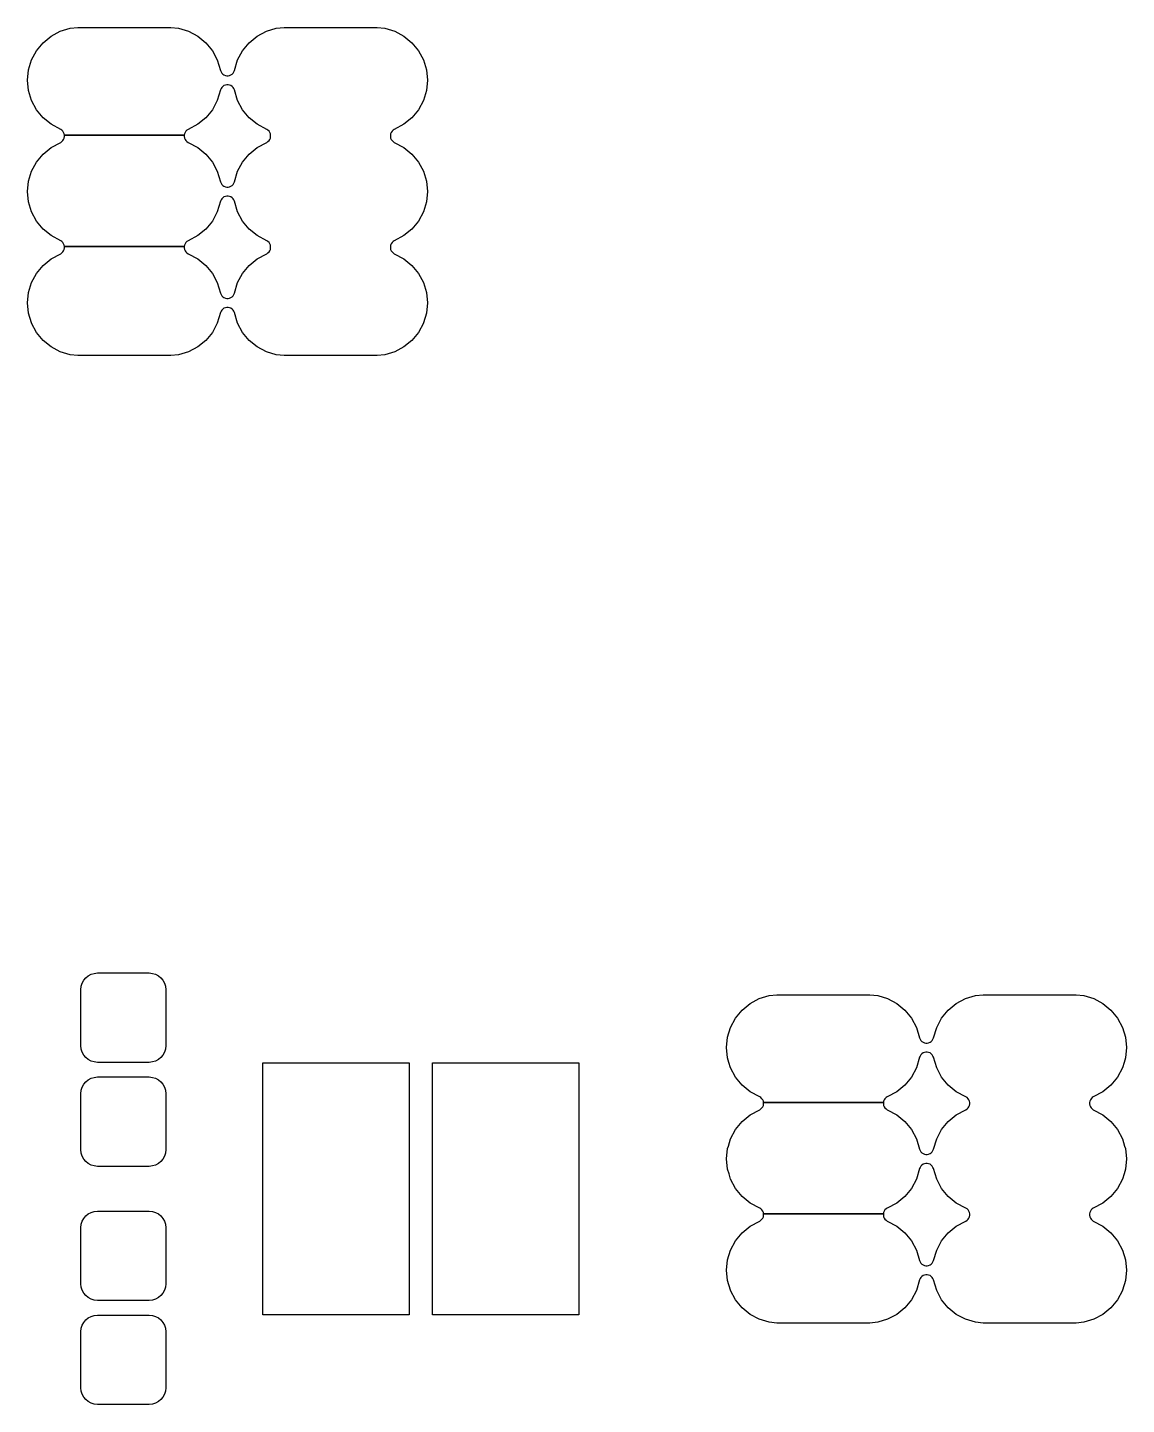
# Model space of a CAD drawing. Extents: x 130.5 to 171.5, y -129.9 to -85.4.
# Drawn here: x 152.71 to 171.47, y -108.94 to -85.44 of the extents above; entities that cross this region are included whole.
import ezdxf

# ---------------------------------------------------------------- set-up
doc = ezdxf.new("R2010")
doc.units = 0
doc.header["$MEASUREMENT"] = 0
doc.layers.add('BLACK', color=7, linetype='CONTINUOUS')

msp = doc.modelspace()

# ---------------------------------------------------------------- linework, layer by layer
at = {"layer": 'BLACK', "linetype": 'CONTINUOUS'}
for p, q in [((153.108, -85.5841), (153.264, -85.5005)), ((153.264, -85.5005), (153.434, -85.449)), ((153.264, -85.5005), (153.264, -85.5005)), ((153.264, -85.5005), (153.264, -85.5005)), ((153.434, -85.449), (153.566, -85.436)), ((153.434, -85.449), (153.434, -85.449)), ((153.434, -85.449), (153.434, -85.449)), ((153.566, -85.436), (155.154, -85.436)), ((155.154, -85.436), (155.286, -85.449)), ((155.286, -85.449), (155.286, -85.449)), ((155.286, -85.449), (155.286, -85.449)), ((155.286, -85.449), (155.456, -85.5005)), ((155.456, -85.5005), (155.456, -85.5005)), ((155.456, -85.5005), (155.456, -85.5005)), ((155.456, -85.5005), (155.612, -85.5841)), ((156.628, -85.5841), (156.784, -85.5005)), ((156.784, -85.5005), (156.954, -85.449)), ((156.784, -85.5005), (156.784, -85.5005)), ((156.784, -85.5005), (156.784, -85.5005)), ((156.954, -85.449), (157.086, -85.436)), ((156.954, -85.449), (156.954, -85.449)), ((156.954, -85.449), (156.954, -85.449)), ((157.086, -85.436), (158.674, -85.436)), ((158.674, -85.436), (158.806, -85.449)), ((158.806, -85.449), (158.806, -85.449)), ((158.806, -85.449), (158.806, -85.449)), ((158.806, -85.449), (158.976, -85.5005)), ((158.976, -85.5005), (158.976, -85.5005)), ((158.976, -85.5005), (158.976, -85.5005)), ((158.976, -85.5005), (159.132, -85.5841)), ((152.858, -85.8336), (152.971, -85.6965)), ((152.971, -85.6965), (153.108, -85.5841)), ((155.612, -85.5841), (155.749, -85.6965)), ((155.749, -85.6965), (155.862, -85.8336)), ((156.378, -85.8336), (156.491, -85.6965)), ((156.491, -85.6965), (156.628, -85.5841)), ((159.132, -85.5841), (159.269, -85.6965)), ((159.269, -85.6965), (159.382, -85.8336)), ((152.723, -86.1596), (152.774, -85.9899)), ((152.774, -85.9899), (152.858, -85.8336)), ((155.862, -85.8336), (155.946, -85.9899)), ((155.946, -85.9899), (156, -86.1708)), ((156.24, -86.1708), (156.294, -85.9899)), ((156.294, -85.9899), (156.378, -85.8336)), ((159.382, -85.8336), (159.466, -85.9899)), ((159.466, -85.9899), (159.517, -86.1596)), ((152.706, -86.336), (152.723, -86.1596)), ((156, -86.1708), (156.01, -86.1934)), ((156.01, -86.1934), (156.023, -86.2138)), ((156.023, -86.2138), (156.041, -86.2311)), ((156.041, -86.2311), (156.061, -86.2447)), ((156.061, -86.2447), (156.084, -86.2541)), ((156.156, -86.2541), (156.179, -86.2447)), ((156.179, -86.2447), (156.199, -86.2311)), ((156.199, -86.2311), (156.217, -86.2138)), ((156.217, -86.2138), (156.23, -86.1934)), ((156.23, -86.1934), (156.24, -86.1708)), ((159.517, -86.1596), (159.534, -86.336)), ((152.723, -86.5124), (152.706, -86.336)), ((156.01, -86.4786), (156, -86.5012)), ((156.023, -86.4582), (156.01, -86.4786)), ((156.041, -86.4409), (156.023, -86.4582)), ((156.061, -86.4273), (156.041, -86.4409)), ((156.084, -86.4179), (156.061, -86.4273)), ((156.084, -86.2541), (156.108, -86.2589)), ((156.108, -86.4131), (156.084, -86.4179)), ((156.108, -86.2589), (156.132, -86.2589)), ((156.132, -86.4131), (156.108, -86.4131)), ((156.132, -86.2589), (156.156, -86.2541)), ((156.156, -86.4179), (156.132, -86.4131)), ((156.179, -86.4273), (156.156, -86.4179)), ((156.199, -86.4409), (156.179, -86.4273)), ((156.217, -86.4582), (156.199, -86.4409)), ((156.23, -86.4786), (156.217, -86.4582)), ((156.24, -86.5012), (156.23, -86.4786)), ((159.534, -86.336), (159.517, -86.5124)), ((152.774, -86.6821), (152.723, -86.5124)), ((152.858, -86.8384), (152.774, -86.6821)), ((155.946, -86.6821), (155.862, -86.8384)), ((156, -86.5012), (155.946, -86.6821)), ((156.294, -86.6821), (156.24, -86.5012)), ((156.378, -86.8384), (156.294, -86.6821)), ((159.466, -86.6821), (159.382, -86.8384)), ((159.517, -86.5124), (159.466, -86.6821)), ((152.971, -86.9755), (152.858, -86.8384)), ((155.862, -86.8384), (155.749, -86.9755)), ((156.491, -86.9755), (156.378, -86.8384)), ((159.382, -86.8384), (159.269, -86.9755)), ((153.108, -87.0879), (152.971, -86.9755)), ((153.272, -87.1758), (153.108, -87.0879)), ((153.292, -87.1894), (153.272, -87.1758)), ((155.448, -87.1758), (155.428, -87.1894)), ((155.612, -87.0879), (155.448, -87.1758)), ((155.749, -86.9755), (155.612, -87.0879)), ((156.628, -87.0879), (156.491, -86.9755)), ((156.792, -87.1758), (156.628, -87.0879)), ((156.812, -87.1894), (156.792, -87.1758)), ((158.968, -87.1758), (158.948, -87.1894)), ((159.132, -87.0879), (158.968, -87.1758)), ((159.269, -86.9755), (159.132, -87.0879)), ((153.108, -87.4841), (153.272, -87.3962)), ((153.272, -87.3962), (153.292, -87.3826)), ((153.31, -87.2067), (153.292, -87.1894)), ((153.292, -87.3826), (153.31, -87.3653)), ((153.323, -87.2271), (153.31, -87.2067)), ((153.31, -87.3653), (153.323, -87.3449)), ((153.333, -87.2497), (153.323, -87.2271)), ((153.323, -87.3449), (153.333, -87.3223)), ((153.337, -87.2737), (153.333, -87.2497)), ((153.333, -87.3223), (153.337, -87.2983)), ((153.337, -87.2983), (153.337, -87.2737)), ((153.337, -87.2737), (155.383, -87.2737)), ((155.383, -87.2737), (153.337, -87.2737)), ((155.387, -87.2497), (155.383, -87.2737)), ((155.383, -87.2737), (155.383, -87.2983)), ((155.383, -87.2983), (155.387, -87.3223)), ((155.397, -87.2271), (155.387, -87.2497)), ((155.387, -87.3223), (155.397, -87.3449)), ((155.41, -87.2067), (155.397, -87.2271)), ((155.397, -87.3449), (155.41, -87.3653)), ((155.428, -87.1894), (155.41, -87.2067)), ((155.41, -87.3653), (155.428, -87.3826)), ((155.428, -87.3826), (155.448, -87.3962)), ((155.448, -87.3962), (155.612, -87.4841)), ((156.628, -87.4841), (156.792, -87.3962)), ((156.792, -87.3962), (156.812, -87.3826)), ((156.83, -87.2067), (156.812, -87.1894)), ((156.812, -87.3826), (156.83, -87.3653)), ((156.843, -87.2271), (156.83, -87.2067)), ((156.83, -87.3653), (156.843, -87.3449)), ((156.853, -87.2497), (156.843, -87.2271)), ((156.843, -87.3449), (156.853, -87.3223)), ((156.857, -87.2737), (156.853, -87.2497)), ((156.853, -87.3223), (156.857, -87.2983)), ((156.857, -87.2983), (156.857, -87.2737)), ((158.907, -87.2497), (158.903, -87.2737)), ((158.903, -87.2737), (158.903, -87.2983)), ((158.903, -87.2983), (158.907, -87.3223)), ((158.917, -87.2271), (158.907, -87.2497)), ((158.907, -87.3223), (158.917, -87.3449)), ((158.93, -87.2067), (158.917, -87.2271)), ((158.917, -87.3449), (158.93, -87.3653)), ((158.948, -87.1894), (158.93, -87.2067)), ((158.93, -87.3653), (158.948, -87.3826)), ((158.948, -87.3826), (158.968, -87.3962)), ((158.968, -87.3962), (159.132, -87.4841)), ((152.858, -87.7336), (152.971, -87.5965)), ((152.971, -87.5965), (153.108, -87.4841)), ((155.612, -87.4841), (155.749, -87.5965)), ((155.749, -87.5965), (155.862, -87.7336)), ((156.378, -87.7336), (156.491, -87.5965)), ((156.491, -87.5965), (156.628, -87.4841)), ((159.132, -87.4841), (159.269, -87.5965)), ((159.269, -87.5965), (159.382, -87.7336)), ((152.723, -88.0596), (152.774, -87.8899)), ((152.774, -87.8899), (152.858, -87.7336)), ((155.862, -87.7336), (155.946, -87.8899)), ((155.946, -87.8899), (156, -88.0708)), ((156.24, -88.0708), (156.294, -87.8899)), ((156.294, -87.8899), (156.378, -87.7336)), ((159.382, -87.7336), (159.466, -87.8899)), ((159.466, -87.8899), (159.517, -88.0596)), ((152.706, -88.236), (152.723, -88.0596)), ((156, -88.0708), (156.01, -88.0934)), ((156.01, -88.0934), (156.023, -88.1138)), ((156.023, -88.1138), (156.041, -88.1311)), ((156.199, -88.1311), (156.217, -88.1138)), ((156.217, -88.1138), (156.23, -88.0934)), ((156.23, -88.0934), (156.24, -88.0708)), ((159.517, -88.0596), (159.534, -88.236)), ((152.723, -88.4124), (152.706, -88.236)), ((156.023, -88.3582), (156.01, -88.3786)), ((156.041, -88.3409), (156.023, -88.3582)), ((156.041, -88.1311), (156.061, -88.1448)), ((156.061, -88.3272), (156.041, -88.3409)), ((156.061, -88.1448), (156.084, -88.1541)), ((156.084, -88.3179), (156.061, -88.3272)), ((156.084, -88.1541), (156.108, -88.1589)), ((156.108, -88.3131), (156.084, -88.3179)), ((156.108, -88.1589), (156.132, -88.1589)), ((156.132, -88.3131), (156.108, -88.3131)), ((156.132, -88.1589), (156.156, -88.1541)), ((156.156, -88.3179), (156.132, -88.3131)), ((156.156, -88.1541), (156.179, -88.1448)), ((156.179, -88.3272), (156.156, -88.3179)), ((156.179, -88.1448), (156.199, -88.1311)), ((156.199, -88.3409), (156.179, -88.3272)), ((156.217, -88.3582), (156.199, -88.3409)), ((156.23, -88.3786), (156.217, -88.3582)), ((159.534, -88.236), (159.517, -88.4124)), ((152.774, -88.5821), (152.723, -88.4124)), ((152.858, -88.7384), (152.774, -88.5821)), ((155.946, -88.5821), (155.862, -88.7384)), ((156, -88.4012), (155.946, -88.5821)), ((156.01, -88.3786), (156, -88.4012)), ((156.24, -88.4012), (156.23, -88.3786)), ((156.294, -88.5821), (156.24, -88.4012)), ((156.378, -88.7384), (156.294, -88.5821)), ((159.466, -88.5821), (159.382, -88.7384)), ((159.517, -88.4124), (159.466, -88.5821)), ((152.971, -88.8755), (152.858, -88.7384)), ((155.862, -88.7384), (155.749, -88.8755)), ((156.491, -88.8755), (156.378, -88.7384)), ((159.382, -88.7384), (159.269, -88.8755)), ((153.108, -88.9879), (152.971, -88.8755)), ((153.272, -89.0758), (153.108, -88.9879)), ((155.612, -88.9879), (155.448, -89.0758)), ((155.749, -88.8755), (155.612, -88.9879)), ((156.628, -88.9879), (156.491, -88.8755)), ((156.792, -89.0758), (156.628, -88.9879)), ((159.132, -88.9879), (158.968, -89.0758)), ((159.269, -88.8755), (159.132, -88.9879)), ((153.108, -89.3841), (153.272, -89.2962)), ((153.292, -89.0894), (153.272, -89.0758)), ((153.272, -89.2962), (153.292, -89.2826)), ((153.31, -89.1067), (153.292, -89.0894)), ((153.292, -89.2826), (153.31, -89.2653)), ((153.323, -89.1271), (153.31, -89.1067)), ((153.31, -89.2653), (153.323, -89.2449)), ((153.333, -89.1497), (153.323, -89.1271)), ((153.323, -89.2449), (153.333, -89.2223)), ((153.337, -89.1737), (153.333, -89.1497)), ((153.333, -89.2223), (153.337, -89.1983)), ((153.337, -89.1983), (153.337, -89.1737)), ((153.337, -89.1737), (155.383, -89.1737)), ((155.383, -89.1737), (153.337, -89.1737)), ((155.387, -89.1497), (155.383, -89.1737)), ((155.383, -89.1737), (155.383, -89.1983)), ((155.383, -89.1983), (155.387, -89.2223)), ((155.397, -89.1271), (155.387, -89.1497)), ((155.387, -89.2223), (155.397, -89.2449)), ((155.41, -89.1067), (155.397, -89.1271)), ((155.397, -89.2449), (155.41, -89.2653)), ((155.428, -89.0894), (155.41, -89.1067)), ((155.41, -89.2653), (155.428, -89.2826)), ((155.448, -89.0758), (155.428, -89.0894)), ((155.428, -89.2826), (155.448, -89.2962)), ((155.448, -89.2962), (155.612, -89.3841)), ((156.628, -89.3841), (156.792, -89.2962)), ((156.812, -89.0894), (156.792, -89.0758)), ((156.792, -89.2962), (156.812, -89.2826)), ((156.83, -89.1067), (156.812, -89.0894)), ((156.812, -89.2826), (156.83, -89.2653)), ((156.843, -89.1271), (156.83, -89.1067)), ((156.83, -89.2653), (156.843, -89.2449)), ((156.853, -89.1497), (156.843, -89.1271)), ((156.843, -89.2449), (156.853, -89.2223)), ((156.857, -89.1737), (156.853, -89.1497)), ((156.853, -89.2223), (156.857, -89.1983)), ((156.857, -89.1983), (156.857, -89.1737)), ((158.907, -89.1497), (158.903, -89.1737)), ((158.903, -89.1737), (158.903, -89.1983)), ((158.903, -89.1983), (158.907, -89.2223)), ((158.917, -89.1271), (158.907, -89.1497)), ((158.907, -89.2223), (158.917, -89.2449)), ((158.93, -89.1067), (158.917, -89.1271)), ((158.917, -89.2449), (158.93, -89.2653)), ((158.948, -89.0894), (158.93, -89.1067)), ((158.93, -89.2653), (158.948, -89.2826)), ((158.968, -89.0758), (158.948, -89.0894)), ((158.948, -89.2826), (158.968, -89.2962)), ((158.968, -89.2962), (159.132, -89.3841)), ((152.858, -89.6336), (152.971, -89.4965)), ((152.971, -89.4965), (153.108, -89.3841)), ((155.612, -89.3841), (155.749, -89.4965)), ((155.749, -89.4965), (155.862, -89.6336)), ((156.378, -89.6336), (156.491, -89.4965)), ((156.491, -89.4965), (156.628, -89.3841)), ((159.132, -89.3841), (159.269, -89.4965)), ((159.269, -89.4965), (159.382, -89.6336)), ((152.774, -89.7899), (152.858, -89.6336)), ((155.862, -89.6336), (155.946, -89.7899)), ((156.294, -89.7899), (156.378, -89.6336)), ((159.382, -89.6336), (159.466, -89.7899)), ((152.706, -90.136), (152.723, -89.9596)), ((152.723, -89.9596), (152.74, -89.9021)), ((152.74, -89.9021), (152.774, -89.7899)), ((152.774, -89.7899), (152.774, -89.7899)), ((152.774, -89.7899), (152.774, -89.7899)), ((155.946, -89.7899), (156, -89.9708)), ((156, -89.9708), (156.01, -89.9934)), ((156.01, -89.9934), (156.023, -90.0138)), ((156.217, -90.0138), (156.23, -89.9934)), ((156.23, -89.9934), (156.24, -89.9708)), ((156.24, -89.9708), (156.294, -89.7899)), ((159.466, -89.7899), (159.466, -89.7899)), ((159.466, -89.7899), (159.466, -89.7899)), ((159.466, -89.7899), (159.5, -89.9021)), ((159.5, -89.9021), (159.517, -89.9596)), ((159.517, -89.9596), (159.534, -90.136)), ((152.723, -90.3124), (152.706, -90.136)), ((156.023, -90.0138), (156.041, -90.0311)), ((156.041, -90.0311), (156.061, -90.0447)), ((156.061, -90.2272), (156.041, -90.2409)), ((156.061, -90.0447), (156.084, -90.0541)), ((156.084, -90.2179), (156.061, -90.2272)), ((156.084, -90.0541), (156.108, -90.0589)), ((156.108, -90.2131), (156.084, -90.2179)), ((156.108, -90.0589), (156.132, -90.0589)), ((156.132, -90.2131), (156.108, -90.2131)), ((156.132, -90.0589), (156.156, -90.0541)), ((156.156, -90.2179), (156.132, -90.2131)), ((156.156, -90.0541), (156.179, -90.0447)), ((156.179, -90.2272), (156.156, -90.2179)), ((156.179, -90.0447), (156.199, -90.0311)), ((156.199, -90.2409), (156.179, -90.2272)), ((156.199, -90.0311), (156.217, -90.0138)), ((159.534, -90.136), (159.517, -90.3124)), ((152.773, -90.4776), (152.723, -90.3124)), ((152.723, -90.3124), (152.723, -90.3124)), ((152.723, -90.3124), (152.723, -90.3124)), ((156, -90.3012), (155.946, -90.4821)), ((156.01, -90.2786), (156, -90.3012)), ((156.023, -90.2582), (156.01, -90.2786)), ((156.041, -90.2409), (156.023, -90.2582)), ((156.217, -90.2582), (156.199, -90.2409)), ((156.23, -90.2786), (156.217, -90.2582)), ((156.24, -90.3012), (156.23, -90.2786)), ((156.294, -90.4821), (156.24, -90.3012)), ((159.517, -90.3124), (159.467, -90.4776)), ((159.517, -90.3124), (159.517, -90.3124)), ((159.517, -90.3124), (159.517, -90.3124)), ((152.774, -90.4821), (152.773, -90.4776)), ((152.858, -90.6384), (152.774, -90.4821)), ((152.971, -90.7755), (152.858, -90.6384)), ((155.862, -90.6384), (155.749, -90.7755)), ((155.946, -90.4821), (155.862, -90.6384)), ((156.378, -90.6384), (156.294, -90.4821)), ((156.491, -90.7755), (156.378, -90.6384)), ((159.382, -90.6384), (159.269, -90.7755)), ((159.466, -90.4821), (159.382, -90.6384)), ((159.467, -90.4776), (159.466, -90.4821)), ((153.108, -90.8879), (152.971, -90.7755)), ((153.264, -90.9715), (153.108, -90.8879)), ((155.612, -90.8879), (155.456, -90.9715)), ((155.749, -90.7755), (155.612, -90.8879)), ((156.628, -90.8879), (156.491, -90.7755)), ((156.784, -90.9715), (156.628, -90.8879)), ((159.132, -90.8879), (158.976, -90.9715)), ((159.269, -90.7755), (159.132, -90.8879)), ((153.434, -91.023), (153.264, -90.9715)), ((153.264, -90.9715), (153.264, -90.9715)), ((153.264, -90.9715), (153.264, -90.9715)), ((153.566, -91.036), (153.434, -91.023)), ((153.434, -91.023), (153.434, -91.023)), ((153.434, -91.023), (153.434, -91.023)), ((155.154, -91.036), (153.566, -91.036)), ((155.286, -91.023), (155.154, -91.036)), ((155.456, -90.9715), (155.286, -91.023)), ((155.286, -91.023), (155.286, -91.023)), ((155.286, -91.023), (155.286, -91.023)), ((155.456, -90.9715), (155.456, -90.9715)), ((155.456, -90.9715), (155.456, -90.9715)), ((156.954, -91.023), (156.784, -90.9715)), ((156.784, -90.9715), (156.784, -90.9715)), ((156.784, -90.9715), (156.784, -90.9715)), ((157.086, -91.036), (156.954, -91.023)), ((156.954, -91.023), (156.954, -91.023)), ((156.954, -91.023), (156.954, -91.023)), ((158.674, -91.036), (157.086, -91.036)), ((158.806, -91.023), (158.674, -91.036)), ((158.976, -90.9715), (158.806, -91.023)), ((158.806, -91.023), (158.806, -91.023)), ((158.806, -91.023), (158.806, -91.023)), ((158.976, -90.9715), (158.976, -90.9715)), ((158.976, -90.9715), (158.976, -90.9715)), ((153.623, -101.797), (153.639, -101.745)), ((153.639, -101.745), (153.665, -101.697)), ((153.665, -101.697), (153.699, -101.654)), ((153.699, -101.654), (153.742, -101.62)), ((153.742, -101.62), (153.79, -101.594)), ((153.79, -101.594), (153.842, -101.578)), ((153.842, -101.578), (153.903, -101.572)), ((153.903, -101.572), (154.781, -101.572)), ((154.781, -101.572), (154.842, -101.578)), ((154.842, -101.578), (154.894, -101.594)), ((154.894, -101.594), (154.942, -101.62)), ((154.942, -101.62), (154.985, -101.654)), ((154.985, -101.654), (155.019, -101.697)), ((155.019, -101.697), (155.045, -101.745)), ((155.045, -101.745), (155.061, -101.797)), ((153.617, -101.858), (153.623, -101.797)), ((153.617, -102.811), (153.617, -101.858)), ((155.061, -101.797), (155.067, -101.858)), ((155.067, -101.858), (155.067, -102.811)), ((165.202, -102.01), (165.372, -101.959)), ((165.372, -101.959), (165.504, -101.946)), ((165.372, -101.959), (165.372, -101.959)), ((165.372, -101.959), (165.372, -101.959)), ((165.504, -101.946), (167.092, -101.946)), ((167.092, -101.946), (167.224, -101.959)), ((167.224, -101.959), (167.224, -101.959)), ((167.224, -101.959), (167.224, -101.959)), ((167.224, -101.959), (167.394, -102.01)), ((168.722, -102.01), (168.892, -101.959)), ((168.892, -101.959), (169.024, -101.946)), ((168.892, -101.959), (168.892, -101.959)), ((168.892, -101.959), (168.892, -101.959)), ((169.024, -101.946), (170.612, -101.946)), ((170.612, -101.946), (170.744, -101.959)), ((170.744, -101.959), (170.744, -101.959)), ((170.744, -101.959), (170.744, -101.959)), ((170.744, -101.959), (170.914, -102.01)), ((164.796, -102.344), (164.909, -102.207)), ((164.909, -102.207), (165.046, -102.094)), ((165.046, -102.094), (165.202, -102.01)), ((165.202, -102.01), (165.202, -102.01)), ((165.202, -102.01), (165.202, -102.01)), ((167.394, -102.01), (167.394, -102.01)), ((167.394, -102.01), (167.394, -102.01)), ((167.394, -102.01), (167.55, -102.094)), ((167.55, -102.094), (167.687, -102.207)), ((167.687, -102.207), (167.8, -102.344)), ((168.316, -102.344), (168.429, -102.207)), ((168.429, -102.207), (168.566, -102.094)), ((168.566, -102.094), (168.722, -102.01)), ((168.722, -102.01), (168.722, -102.01)), ((168.722, -102.01), (168.722, -102.01)), ((170.914, -102.01), (170.914, -102.01)), ((170.914, -102.01), (170.914, -102.01)), ((170.914, -102.01), (171.07, -102.094)), ((171.07, -102.094), (171.207, -102.207)), ((171.207, -102.207), (171.32, -102.344)), ((164.712, -102.5), (164.796, -102.344)), ((167.8, -102.344), (167.884, -102.5)), ((168.232, -102.5), (168.316, -102.344)), ((171.32, -102.344), (171.404, -102.5)), ((164.644, -102.846), (164.661, -102.67)), ((164.661, -102.67), (164.712, -102.5)), ((167.884, -102.5), (167.938, -102.681)), ((167.938, -102.681), (167.948, -102.703)), ((168.168, -102.703), (168.178, -102.681)), ((168.178, -102.681), (168.232, -102.5)), ((171.404, -102.5), (171.455, -102.67)), ((171.455, -102.67), (171.472, -102.846)), ((153.623, -102.872), (153.617, -102.811)), ((153.639, -102.924), (153.623, -102.872)), ((153.665, -102.972), (153.639, -102.924)), ((155.045, -102.924), (155.019, -102.972)), ((155.061, -102.872), (155.045, -102.924)), ((155.067, -102.811), (155.061, -102.872)), ((164.661, -103.022), (164.644, -102.846)), ((167.948, -102.703), (167.961, -102.724)), ((167.961, -102.724), (167.979, -102.741)), ((167.979, -102.741), (167.999, -102.755)), ((167.999, -102.755), (168.022, -102.764)), ((168.022, -102.928), (167.999, -102.937)), ((168.022, -102.764), (168.046, -102.769)), ((168.046, -102.923), (168.022, -102.928)), ((168.046, -102.769), (168.07, -102.769)), ((168.07, -102.923), (168.046, -102.923)), ((168.07, -102.769), (168.094, -102.764)), ((168.094, -102.928), (168.07, -102.923)), ((168.094, -102.764), (168.117, -102.755)), ((168.117, -102.937), (168.094, -102.928)), ((168.117, -102.755), (168.137, -102.741)), ((168.137, -102.741), (168.155, -102.724)), ((168.155, -102.724), (168.168, -102.703)), ((171.472, -102.846), (171.455, -103.022)), ((153.699, -103.015), (153.665, -102.972)), ((153.742, -103.049), (153.699, -103.015)), ((153.79, -103.075), (153.742, -103.049)), ((153.842, -103.091), (153.79, -103.075)), ((153.903, -103.097), (153.842, -103.091)), ((154.781, -103.097), (153.903, -103.097)), ((154.842, -103.091), (154.781, -103.097)), ((154.894, -103.075), (154.842, -103.091)), ((154.942, -103.049), (154.894, -103.075)), ((154.985, -103.015), (154.942, -103.049)), ((155.019, -102.972), (154.985, -103.015)), ((156.722, -107.404), (156.722, -103.104)), ((156.722, -103.104), (159.222, -103.104)), ((159.222, -103.104), (159.222, -107.404)), ((159.622, -107.404), (159.622, -103.104)), ((159.622, -103.104), (162.122, -103.104)), ((162.122, -103.104), (162.122, -107.404)), ((164.684, -103.097), (164.661, -103.022)), ((164.661, -103.022), (164.661, -103.022)), ((164.661, -103.022), (164.661, -103.022)), ((164.712, -103.192), (164.684, -103.097)), ((167.938, -103.011), (167.884, -103.192)), ((167.948, -102.989), (167.938, -103.011)), ((167.961, -102.968), (167.948, -102.989)), ((167.979, -102.951), (167.961, -102.968)), ((167.999, -102.937), (167.979, -102.951)), ((168.137, -102.951), (168.117, -102.937)), ((168.155, -102.968), (168.137, -102.951)), ((168.168, -102.989), (168.155, -102.968)), ((168.178, -103.011), (168.168, -102.989)), ((168.232, -103.192), (168.178, -103.011)), ((171.432, -103.097), (171.404, -103.192)), ((171.455, -103.022), (171.432, -103.097)), ((171.455, -103.022), (171.455, -103.022)), ((171.455, -103.022), (171.455, -103.022)), ((153.699, -103.429), (153.742, -103.395)), ((153.742, -103.395), (153.79, -103.369)), ((153.79, -103.369), (153.842, -103.353)), ((153.842, -103.353), (153.903, -103.347)), ((153.903, -103.347), (154.781, -103.347)), ((154.781, -103.347), (154.842, -103.353)), ((154.842, -103.353), (154.894, -103.369)), ((154.894, -103.369), (154.942, -103.395)), ((154.942, -103.395), (154.985, -103.429)), ((164.796, -103.348), (164.712, -103.192)), ((164.909, -103.485), (164.796, -103.348)), ((167.8, -103.348), (167.687, -103.485)), ((167.884, -103.192), (167.8, -103.348)), ((168.316, -103.348), (168.232, -103.192)), ((168.429, -103.485), (168.316, -103.348)), ((171.32, -103.348), (171.207, -103.485)), ((171.404, -103.192), (171.32, -103.348)), ((153.617, -103.633), (153.623, -103.572)), ((153.617, -104.586), (153.617, -103.633)), ((153.623, -103.572), (153.639, -103.52)), ((153.639, -103.52), (153.665, -103.472)), ((153.665, -103.472), (153.699, -103.429)), ((154.985, -103.429), (155.019, -103.472)), ((155.019, -103.472), (155.045, -103.52)), ((155.045, -103.52), (155.061, -103.572)), ((155.061, -103.572), (155.067, -103.633)), ((155.067, -103.633), (155.067, -104.586)), ((165.046, -103.598), (164.909, -103.485)), ((165.21, -103.686), (165.046, -103.598)), ((167.55, -103.598), (167.386, -103.686)), ((167.687, -103.485), (167.55, -103.598)), ((168.566, -103.598), (168.429, -103.485)), ((168.73, -103.686), (168.566, -103.598)), ((171.07, -103.598), (170.906, -103.686)), ((171.207, -103.485), (171.07, -103.598)), ((165.23, -103.699), (165.21, -103.686)), ((165.248, -103.717), (165.23, -103.699)), ((165.261, -103.737), (165.248, -103.717)), ((165.248, -103.875), (165.261, -103.855)), ((165.271, -103.76), (165.261, -103.737)), ((165.261, -103.855), (165.271, -103.832)), ((165.275, -103.784), (165.271, -103.76)), ((165.271, -103.832), (165.275, -103.808)), ((165.275, -103.808), (165.275, -103.784)), ((165.275, -103.784), (167.321, -103.784)), ((167.321, -103.784), (165.275, -103.784)), ((167.325, -103.76), (167.321, -103.784)), ((167.321, -103.784), (167.321, -103.808)), ((167.321, -103.808), (167.325, -103.832)), ((167.335, -103.737), (167.325, -103.76)), ((167.325, -103.832), (167.335, -103.855)), ((167.348, -103.717), (167.335, -103.737)), ((167.335, -103.855), (167.348, -103.875)), ((167.366, -103.699), (167.348, -103.717)), ((167.386, -103.686), (167.366, -103.699)), ((168.75, -103.699), (168.73, -103.686)), ((168.768, -103.717), (168.75, -103.699)), ((168.781, -103.737), (168.768, -103.717)), ((168.768, -103.875), (168.781, -103.855)), ((168.791, -103.76), (168.781, -103.737)), ((168.781, -103.855), (168.791, -103.832)), ((168.795, -103.784), (168.791, -103.76)), ((168.791, -103.832), (168.795, -103.808)), ((168.795, -103.808), (168.795, -103.784)), ((170.845, -103.76), (170.841, -103.784)), ((170.841, -103.784), (170.841, -103.808)), ((170.841, -103.808), (170.845, -103.832)), ((170.855, -103.737), (170.845, -103.76)), ((170.845, -103.832), (170.855, -103.855)), ((170.868, -103.717), (170.855, -103.737)), ((170.855, -103.855), (170.868, -103.875)), ((170.886, -103.699), (170.868, -103.717)), ((170.906, -103.686), (170.886, -103.699)), ((164.909, -104.107), (165.046, -103.994)), ((165.046, -103.994), (165.21, -103.906)), ((165.21, -103.906), (165.23, -103.893)), ((165.23, -103.893), (165.248, -103.875)), ((167.348, -103.875), (167.366, -103.893)), ((167.366, -103.893), (167.386, -103.906)), ((167.386, -103.906), (167.55, -103.994)), ((167.55, -103.994), (167.687, -104.107)), ((168.429, -104.107), (168.566, -103.994)), ((168.566, -103.994), (168.73, -103.906)), ((168.73, -103.906), (168.75, -103.893)), ((168.75, -103.893), (168.768, -103.875)), ((170.868, -103.875), (170.886, -103.893)), ((170.886, -103.893), (170.906, -103.906)), ((170.906, -103.906), (171.07, -103.994)), ((171.07, -103.994), (171.207, -104.107)), ((164.712, -104.4), (164.796, -104.244)), ((164.796, -104.244), (164.909, -104.107)), ((167.687, -104.107), (167.8, -104.244)), ((167.8, -104.244), (167.884, -104.4)), ((168.232, -104.4), (168.316, -104.244)), ((168.316, -104.244), (168.429, -104.107)), ((171.207, -104.107), (171.32, -104.244)), ((171.32, -104.244), (171.404, -104.4)), ((164.644, -104.746), (164.661, -104.57)), ((164.661, -104.57), (164.675, -104.525)), ((164.675, -104.525), (164.712, -104.4)), ((164.712, -104.4), (164.712, -104.4)), ((164.712, -104.4), (164.712, -104.4)), ((167.884, -104.4), (167.938, -104.581)), ((168.178, -104.581), (168.232, -104.4)), ((171.404, -104.4), (171.404, -104.4)), ((171.404, -104.4), (171.404, -104.4)), ((171.404, -104.4), (171.441, -104.525)), ((171.441, -104.525), (171.455, -104.57)), ((171.455, -104.57), (171.472, -104.746)), ((153.623, -104.647), (153.617, -104.586)), ((153.639, -104.699), (153.623, -104.647)), ((153.665, -104.747), (153.639, -104.699)), ((153.699, -104.79), (153.665, -104.747)), ((153.742, -104.824), (153.699, -104.79)), ((154.985, -104.79), (154.942, -104.824)), ((155.019, -104.747), (154.985, -104.79)), ((155.045, -104.699), (155.019, -104.747)), ((155.061, -104.647), (155.045, -104.699)), ((155.067, -104.586), (155.061, -104.647)), ((164.661, -104.922), (164.644, -104.746)), ((167.938, -104.581), (167.948, -104.603)), ((167.948, -104.603), (167.961, -104.624)), ((167.961, -104.624), (167.979, -104.641)), ((167.979, -104.641), (167.999, -104.655)), ((167.999, -104.655), (168.022, -104.664)), ((168.022, -104.664), (168.046, -104.669)), ((168.046, -104.669), (168.07, -104.669)), ((168.07, -104.669), (168.094, -104.664)), ((168.094, -104.664), (168.117, -104.655)), ((168.117, -104.655), (168.137, -104.641)), ((168.137, -104.641), (168.155, -104.624)), ((168.155, -104.624), (168.168, -104.603)), ((168.168, -104.603), (168.178, -104.581)), ((171.472, -104.746), (171.455, -104.922)), ((153.79, -104.85), (153.742, -104.824)), ((153.842, -104.866), (153.79, -104.85)), ((153.903, -104.872), (153.842, -104.866)), ((154.781, -104.872), (153.903, -104.872)), ((154.842, -104.866), (154.781, -104.872)), ((154.894, -104.85), (154.842, -104.866)), ((154.942, -104.824), (154.894, -104.85)), ((164.685, -105), (164.661, -104.922)), ((164.661, -104.922), (164.661, -104.922)), ((164.661, -104.922), (164.661, -104.922)), ((164.712, -105.092), (164.685, -105)), ((167.938, -104.911), (167.884, -105.092)), ((167.948, -104.889), (167.938, -104.911)), ((167.961, -104.868), (167.948, -104.889)), ((167.979, -104.851), (167.961, -104.868)), ((167.999, -104.837), (167.979, -104.851)), ((168.022, -104.828), (167.999, -104.837)), ((168.046, -104.823), (168.022, -104.828)), ((168.07, -104.823), (168.046, -104.823)), ((168.094, -104.828), (168.07, -104.823)), ((168.117, -104.837), (168.094, -104.828)), ((168.137, -104.851), (168.117, -104.837)), ((168.155, -104.868), (168.137, -104.851)), ((168.168, -104.889), (168.155, -104.868)), ((168.178, -104.911), (168.168, -104.889)), ((168.232, -105.092), (168.178, -104.911)), ((171.431, -105), (171.404, -105.092)), ((171.455, -104.922), (171.431, -105)), ((171.455, -104.922), (171.455, -104.922)), ((171.455, -104.922), (171.455, -104.922)), ((164.796, -105.248), (164.712, -105.092)), ((164.909, -105.385), (164.796, -105.248)), ((167.8, -105.248), (167.687, -105.385)), ((167.884, -105.092), (167.8, -105.248)), ((168.316, -105.248), (168.232, -105.092)), ((168.429, -105.385), (168.316, -105.248)), ((171.32, -105.248), (171.207, -105.385)), ((171.404, -105.092), (171.32, -105.248)), ((165.046, -105.498), (164.909, -105.385)), ((165.21, -105.586), (165.046, -105.498)), ((167.55, -105.498), (167.386, -105.586)), ((167.687, -105.385), (167.55, -105.498)), ((168.566, -105.498), (168.429, -105.385)), ((168.73, -105.586), (168.566, -105.498)), ((171.07, -105.498), (170.906, -105.586)), ((171.207, -105.385), (171.07, -105.498)), ((153.665, -105.761), (153.699, -105.718)), ((153.699, -105.718), (153.742, -105.684)), ((153.742, -105.684), (153.79, -105.658)), ((153.79, -105.658), (153.842, -105.642)), ((153.842, -105.642), (153.903, -105.636)), ((153.903, -105.636), (154.781, -105.636)), ((154.781, -105.636), (154.842, -105.642)), ((154.842, -105.642), (154.894, -105.658)), ((154.894, -105.658), (154.942, -105.684)), ((154.942, -105.684), (154.985, -105.718)), ((154.985, -105.718), (155.019, -105.761)), ((165.23, -105.599), (165.21, -105.586)), ((165.248, -105.617), (165.23, -105.599)), ((165.261, -105.637), (165.248, -105.617)), ((165.271, -105.66), (165.261, -105.637)), ((165.261, -105.755), (165.271, -105.732)), ((165.275, -105.684), (165.271, -105.66)), ((165.271, -105.732), (165.275, -105.708)), ((165.275, -105.708), (165.275, -105.684)), ((165.275, -105.684), (167.321, -105.684)), ((167.321, -105.684), (165.275, -105.684)), ((167.325, -105.66), (167.321, -105.684)), ((167.321, -105.684), (167.321, -105.708)), ((167.321, -105.708), (167.325, -105.732)), ((167.335, -105.637), (167.325, -105.66)), ((167.325, -105.732), (167.335, -105.755)), ((167.348, -105.617), (167.335, -105.637)), ((167.366, -105.599), (167.348, -105.617)), ((167.386, -105.586), (167.366, -105.599)), ((168.75, -105.599), (168.73, -105.586)), ((168.768, -105.617), (168.75, -105.599)), ((168.781, -105.637), (168.768, -105.617)), ((168.791, -105.66), (168.781, -105.637)), ((168.781, -105.755), (168.791, -105.732)), ((168.795, -105.684), (168.791, -105.66)), ((168.791, -105.732), (168.795, -105.708)), ((168.795, -105.708), (168.795, -105.684)), ((170.845, -105.66), (170.841, -105.684)), ((170.841, -105.684), (170.841, -105.708)), ((170.841, -105.708), (170.845, -105.732)), ((170.855, -105.637), (170.845, -105.66)), ((170.845, -105.732), (170.855, -105.755)), ((170.868, -105.617), (170.855, -105.637)), ((170.886, -105.599), (170.868, -105.617)), ((170.906, -105.586), (170.886, -105.599)), ((153.617, -105.922), (153.623, -105.861)), ((153.617, -106.875), (153.617, -105.922)), ((153.623, -105.861), (153.639, -105.809)), ((153.639, -105.809), (153.665, -105.761)), ((155.019, -105.761), (155.045, -105.809)), ((155.045, -105.809), (155.061, -105.861)), ((155.061, -105.861), (155.067, -105.922)), ((155.067, -105.922), (155.067, -106.875)), ((164.909, -106.007), (165.046, -105.894)), ((165.046, -105.894), (165.21, -105.806)), ((165.21, -105.806), (165.23, -105.793)), ((165.23, -105.793), (165.248, -105.775)), ((165.248, -105.775), (165.261, -105.755)), ((167.335, -105.755), (167.348, -105.775)), ((167.348, -105.775), (167.366, -105.793)), ((167.366, -105.793), (167.386, -105.806)), ((167.386, -105.806), (167.55, -105.894)), ((167.55, -105.894), (167.687, -106.007)), ((168.429, -106.007), (168.566, -105.894)), ((168.566, -105.894), (168.73, -105.806)), ((168.73, -105.806), (168.75, -105.793)), ((168.75, -105.793), (168.768, -105.775)), ((168.768, -105.775), (168.781, -105.755)), ((170.855, -105.755), (170.868, -105.775)), ((170.868, -105.775), (170.886, -105.793)), ((170.886, -105.793), (170.906, -105.806)), ((170.906, -105.806), (171.07, -105.894)), ((171.07, -105.894), (171.207, -106.007)), ((164.712, -106.3), (164.796, -106.144)), ((164.796, -106.144), (164.909, -106.007)), ((167.687, -106.007), (167.8, -106.144)), ((167.8, -106.144), (167.884, -106.3)), ((168.232, -106.3), (168.316, -106.144)), ((168.316, -106.144), (168.429, -106.007)), ((171.207, -106.007), (171.32, -106.144)), ((171.32, -106.144), (171.404, -106.3)), ((164.661, -106.47), (164.712, -106.3)), ((167.884, -106.3), (167.938, -106.481)), ((168.178, -106.481), (168.232, -106.3)), ((171.404, -106.3), (171.455, -106.47)), ((164.644, -106.646), (164.661, -106.47)), ((164.661, -106.822), (164.644, -106.646)), ((167.938, -106.481), (167.948, -106.503)), ((167.948, -106.503), (167.961, -106.524)), ((167.961, -106.524), (167.979, -106.541)), ((167.979, -106.541), (167.999, -106.555)), ((167.999, -106.555), (168.022, -106.564)), ((168.022, -106.564), (168.046, -106.569)), ((168.046, -106.569), (168.07, -106.569)), ((168.07, -106.569), (168.094, -106.564)), ((168.094, -106.564), (168.117, -106.555)), ((168.117, -106.555), (168.137, -106.541)), ((168.137, -106.541), (168.155, -106.524)), ((168.155, -106.524), (168.168, -106.503)), ((168.168, -106.503), (168.178, -106.481)), ((171.455, -106.47), (171.472, -106.646)), ((171.472, -106.646), (171.455, -106.822)), ((153.623, -106.936), (153.617, -106.875)), ((155.067, -106.875), (155.061, -106.936)), ((164.711, -106.988), (164.661, -106.822)), ((164.661, -106.822), (164.661, -106.822)), ((164.661, -106.822), (164.661, -106.822)), ((167.938, -106.811), (167.884, -106.992)), ((167.948, -106.789), (167.938, -106.811)), ((167.961, -106.768), (167.948, -106.789)), ((167.979, -106.751), (167.961, -106.768)), ((167.999, -106.737), (167.979, -106.751)), ((168.022, -106.728), (167.999, -106.737)), ((168.046, -106.723), (168.022, -106.728)), ((168.07, -106.723), (168.046, -106.723)), ((168.094, -106.728), (168.07, -106.723)), ((168.117, -106.737), (168.094, -106.728)), ((168.137, -106.751), (168.117, -106.737)), ((168.155, -106.768), (168.137, -106.751)), ((168.168, -106.789), (168.155, -106.768)), ((168.178, -106.811), (168.168, -106.789)), ((168.232, -106.992), (168.178, -106.811)), ((171.455, -106.822), (171.405, -106.988)), ((171.455, -106.822), (171.455, -106.822)), ((171.455, -106.822), (171.455, -106.822)), ((153.639, -106.988), (153.623, -106.936)), ((153.665, -107.036), (153.639, -106.988)), ((153.699, -107.079), (153.665, -107.036)), ((153.742, -107.113), (153.699, -107.079)), ((153.79, -107.139), (153.742, -107.113)), ((153.842, -107.155), (153.79, -107.139)), ((153.903, -107.161), (153.842, -107.155)), ((154.842, -107.155), (154.781, -107.161)), ((154.894, -107.139), (154.842, -107.155)), ((154.942, -107.113), (154.894, -107.139)), ((154.985, -107.079), (154.942, -107.113)), ((155.019, -107.036), (154.985, -107.079)), ((155.045, -106.988), (155.019, -107.036)), ((155.061, -106.936), (155.045, -106.988)), ((164.712, -106.992), (164.711, -106.988)), ((164.796, -107.148), (164.712, -106.992)), ((164.909, -107.285), (164.796, -107.148)), ((167.8, -107.148), (167.687, -107.285)), ((167.884, -106.992), (167.8, -107.148)), ((168.316, -107.148), (168.232, -106.992)), ((168.429, -107.285), (168.316, -107.148)), ((171.32, -107.148), (171.207, -107.285)), ((171.404, -106.992), (171.32, -107.148)), ((171.405, -106.988), (171.404, -106.992)), ((154.781, -107.161), (153.903, -107.161)), ((165.046, -107.398), (164.909, -107.285)), ((167.687, -107.285), (167.55, -107.398)), ((168.566, -107.398), (168.429, -107.285)), ((171.207, -107.285), (171.07, -107.398)), ((153.623, -107.636), (153.639, -107.584)), ((153.639, -107.584), (153.665, -107.536)), ((153.665, -107.536), (153.699, -107.493)), ((153.699, -107.493), (153.742, -107.459)), ((153.742, -107.459), (153.79, -107.433)), ((153.79, -107.433), (153.842, -107.417)), ((153.842, -107.417), (153.903, -107.411)), ((153.903, -107.411), (154.781, -107.411)), ((154.781, -107.411), (154.842, -107.417)), ((154.842, -107.417), (154.894, -107.433)), ((154.894, -107.433), (154.942, -107.459)), ((154.942, -107.459), (154.985, -107.493)), ((154.985, -107.493), (155.019, -107.536)), ((155.019, -107.536), (155.045, -107.584)), ((155.045, -107.584), (155.061, -107.636)), ((159.222, -107.404), (156.722, -107.404)), ((162.122, -107.404), (159.622, -107.404)), ((165.202, -107.482), (165.046, -107.398)), ((165.372, -107.533), (165.202, -107.482)), ((165.202, -107.482), (165.202, -107.482)), ((165.202, -107.482), (165.202, -107.482)), ((165.504, -107.546), (165.372, -107.533)), ((165.372, -107.533), (165.372, -107.533)), ((165.372, -107.533), (165.372, -107.533)), ((167.092, -107.546), (165.504, -107.546)), ((167.224, -107.533), (167.092, -107.546)), ((167.394, -107.482), (167.224, -107.533)), ((167.224, -107.533), (167.224, -107.533)), ((167.224, -107.533), (167.224, -107.533)), ((167.55, -107.398), (167.394, -107.482)), ((167.394, -107.482), (167.394, -107.482)), ((167.394, -107.482), (167.394, -107.482)), ((168.722, -107.482), (168.566, -107.398)), ((168.892, -107.533), (168.722, -107.482)), ((168.722, -107.482), (168.722, -107.482)), ((168.722, -107.482), (168.722, -107.482)), ((169.024, -107.546), (168.892, -107.533)), ((168.892, -107.533), (168.892, -107.533)), ((168.892, -107.533), (168.892, -107.533)), ((170.612, -107.546), (169.024, -107.546)), ((170.744, -107.533), (170.612, -107.546)), ((170.914, -107.482), (170.744, -107.533)), ((170.744, -107.533), (170.744, -107.533)), ((170.744, -107.533), (170.744, -107.533)), ((171.07, -107.398), (170.914, -107.482)), ((170.914, -107.482), (170.914, -107.482)), ((170.914, -107.482), (170.914, -107.482)), ((153.617, -107.697), (153.623, -107.636)), ((153.617, -108.65), (153.617, -107.697)), ((155.061, -107.636), (155.067, -107.697)), ((155.067, -107.697), (155.067, -108.65)), ((153.623, -108.711), (153.617, -108.65)), ((153.639, -108.763), (153.623, -108.711)), ((153.665, -108.811), (153.639, -108.763)), ((155.045, -108.763), (155.019, -108.811)), ((155.061, -108.711), (155.045, -108.763)), ((155.067, -108.65), (155.061, -108.711)), ((153.699, -108.854), (153.665, -108.811)), ((153.742, -108.888), (153.699, -108.854)), ((153.79, -108.914), (153.742, -108.888)), ((153.842, -108.93), (153.79, -108.914)), ((153.903, -108.936), (153.842, -108.93)), ((154.781, -108.936), (153.903, -108.936)), ((154.842, -108.93), (154.781, -108.936)), ((154.894, -108.914), (154.842, -108.93)), ((154.942, -108.888), (154.894, -108.914)), ((154.985, -108.854), (154.942, -108.888)), ((155.019, -108.811), (154.985, -108.854))]:
    msp.add_line(p, q, dxfattribs=at)

doc.saveas('drawing.dxf')
